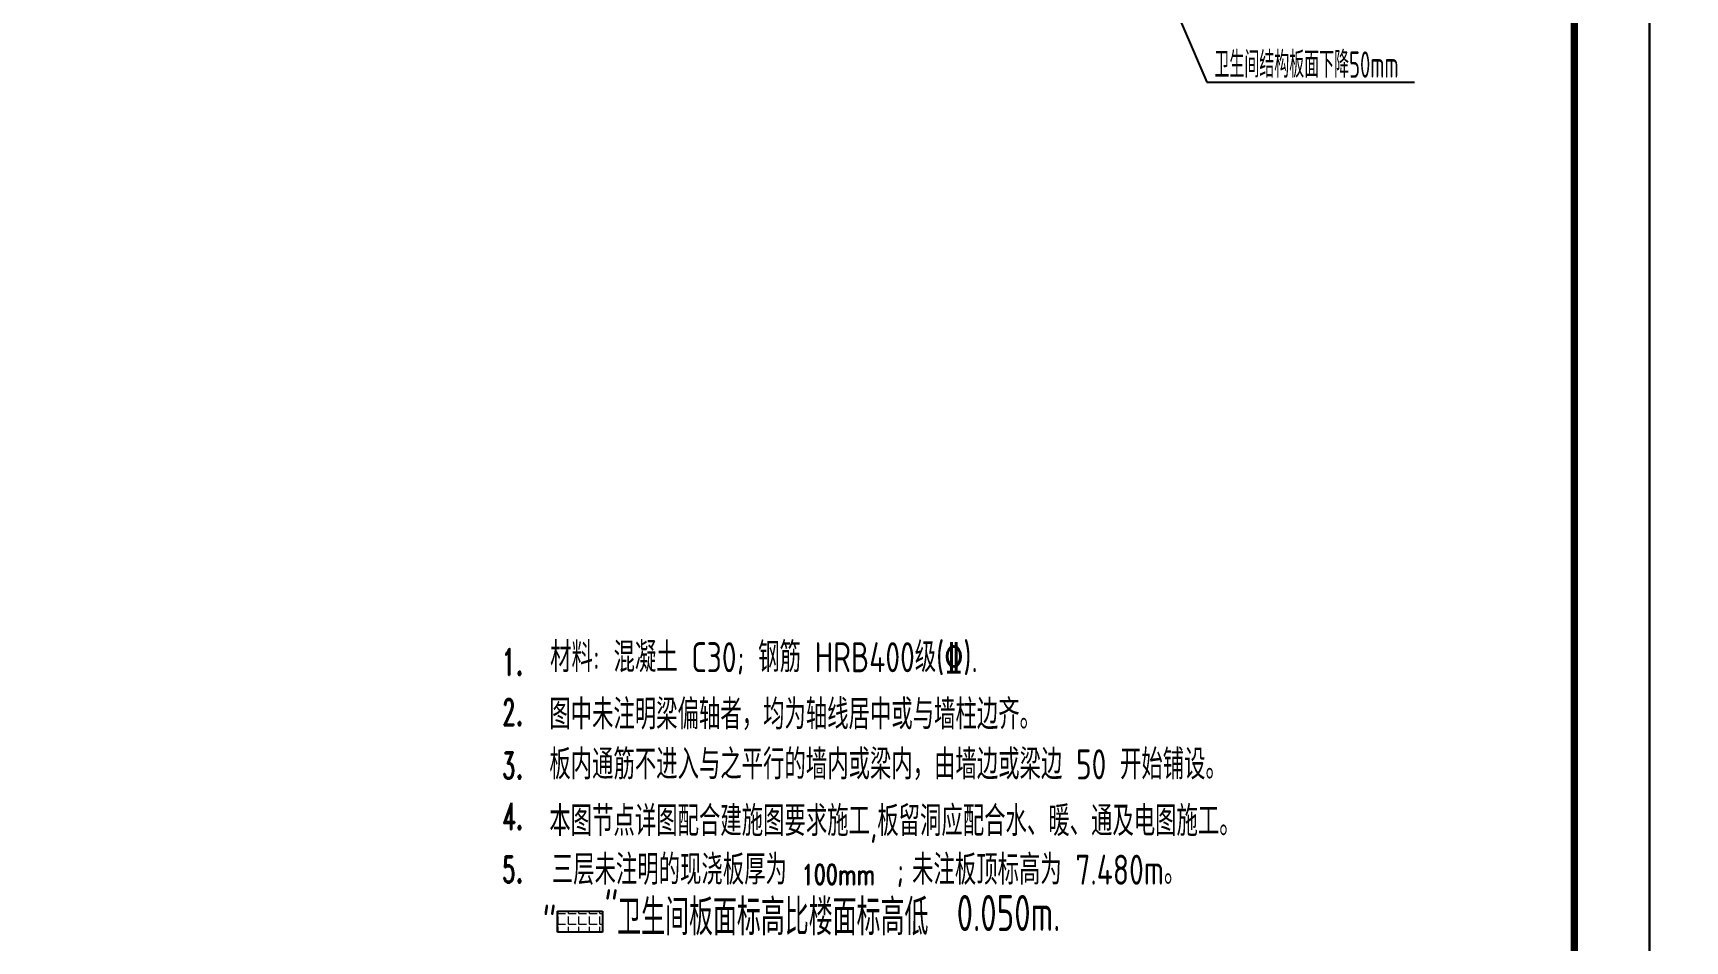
# Model space of a CAD drawing. Extents: x 2506385 to 2810062, y -487803 to -193521.
# Drawn here: x 2704512 to 2726537, y -437308 to -425201 of the extents above; entities that cross this region are included whole.
import ezdxf

# ---------------------------------------------------------------- set-up
doc = ezdxf.new("R2010")
doc.units = 0
doc.header["$LTSCALE"] = 1000
doc.header["$MEASUREMENT"] = 0
for name, color, linetype in [('$dl$', 255, 'Continuous'), ('1307', 7, 'Continuous'), ('PUB_TEXT', 7, 'Continuous'), ('PUB_TITLE', 4, 'Continuous'), ('STAIR', 2, 'Continuous'), ('梁__实线', 4, 'Continuous')]:
    doc.layers.add(name, color=color, linetype=linetype)
doc.layers.add('查找字符', color=1, linetype='ByLayer', lineweight=18)
doc.styles.add('D-7', font='romand', dxfattribs={"bigfont": 'HZTXT.SHX'})
doc.styles.get("Standard").update_dxf_attribs({"font": 'TSSDENG', "width": 0.7, "bigfont": 'TSSDCHN'})
doc.styles.add('tssd', font='tssdeng.shx', dxfattribs={"width": 0.7, "height": 3, "bigfont": '1hztxt.shx'})
doc.styles.add('TSSD_DIMENSION', font='tssdeng.shx', dxfattribs={"width": 0.8, "bigfont": 'tssdchn.shx'})

# ---------------------------------------------------------------- blocks, each defined once
blk = doc.blocks.new('A$C3DED5D3F')
at = {"layer": 'PUB_TEXT', "style": 'TSSD_DIMENSION', "width": 0.7}
blk.add_text('"', height=600, dxfattribs=at).set_placement((932, -422))
blk.add_text('"', height=600, rotation=180.8714, dxfattribs=at).set_placement((121, 579))

msp = doc.modelspace()

# ---------------------------------------------------------------- hatches: boundary and pattern name
at = {"layer": '查找字符'}
h = msp.add_hatch(dxfattribs=at)
h.set_pattern_fill('ANGLE', color=252, scale=40, style=0)
h.set_pattern_definition([(0, (2643477.29, -472427.01), (0, 139.7), [101.6, -38.1]), (90, (2643477.29, -472427.01), (-139.7, 9e-15), [101.6, -38.1])])
h.paths.add_polyline_path([(2711505.2, -436909.5), (2711505.2, -437189.2), (2712103.1, -437189.2), (2712103.1, -436909.5)])

# ---------------------------------------------------------------- linework, layer by layer
at = {"layer": '$dl$'}
for p, q in [((2718843.5, -422775), (2720161.8, -425855.6)), ((2720161.8, -425855.6), (2722931, -425855.6))]:
    msp.add_line(p, q, dxfattribs=at)
at = {"layer": 'PUB_TITLE', "linetype": 'ByBlock'}
for points in [[(2684061.7, -375738.7), (2684061.7, -450038.7), (2726061.7, -450038.7), (2726061.7, -375738.7)], [(2726061.7, -375738.7), (2726061.7, -450038.7), (2768061.7, -450038.7), (2768061.7, -375738.7)]]:
    msp.add_lwpolyline(points, close=True, dxfattribs=at)
at = {"layer": 'PUB_TITLE', "linetype": 'ByBlock', "const_width": 100}
msp.add_lwpolyline([(2685061.7, -378238.7), (2685061.7, -449038.7), (2725061.7, -449038.7), (2725061.7, -378238.7)], close=True, dxfattribs=at)
at = {"layer": '梁__实线', "color": 4}
for p, q in [((2711505.2, -436909.5), (2712103.1, -436909.5)), ((2711505.2, -437189.2), (2711505.2, -436909.5)), ((2712103.1, -436909.5), (2712103.1, -437189.2)), ((2712103.1, -437189.2), (2711505.2, -437189.2))]:
    msp.add_line(p, q, dxfattribs=at)

# ---------------------------------------------------------------- block references
at = {"layer": 'STAIR', "xscale": 0.8, "yscale": 0.8, "zscale": 0.8}
msp.add_blockref('A$C3DED5D3F', (2711386.6, -436852), dxfattribs=at)

# ---------------------------------------------------------------- texts
at = {"layer": '1307', "width": 0.6}
msp.add_text('卫生间结构板面下降50mm', height=350, dxfattribs=at).set_placement((2720263, -425796.2))
at = {"layer": 'PUB_TEXT', "color": 3, "style": 'D-7'}
for s, height, width, p in [('1.', 355.56, 0.6, (2710764.4, -433763.7)), ('2.', 355.56, 0.6, (2710764.4, -434436.4)), ('3.', 355.56, 0.6, (2710764.4, -435147.5)), ('4.', 355.56, 0.6, (2710764.4, -435822.1)), ('5.', 355.56, 0.6, (2710764.4, -436533.2)), ('100mm', 266.67, 0.7, (2714761.8, -436553.1))]:
    msp.add_text(s, height=height, dxfattribs=dict(at, width=width)).set_placement(p)
at = {"layer": 'PUB_TEXT', "color": 7, "style": 'tssd', "width": 0.75}
for s, p in [('材料: 混凝土 C30; 钢筋 HRB400级(%%132).', (2711406.2, -433724.1)), ('图中未注明梁偏轴者，均为轴线居中或与墙柱边齐。', (2711395.3, -434485.9)), ('板内通筋不进入与之平行的墙内或梁内，由墙边或梁边 50 开始铺设。', (2711395.3, -435153)), ('本图节点详图配合建施图要求施工,板留洞应配合水、暖、通及电图施工。', (2711395.3, -435908.1)), ('三层未注明的现浇板厚为        ;', (2711428.2, -436557.9)), ('未注板顶标高为 7.480m。', (2716232, -436557.9))]:
    msp.add_text(s, height=400, dxfattribs=at).set_placement(p)
at = {"layer": 'PUB_TEXT', "style": 'TSSD_DIMENSION', "width": 0.7}
for s, p in [('卫生间板面标高比楼面标高低', (2712300.3, -437231.6)), ('0.050m.', (2716826, -437175))]:
    msp.add_text(s, height=480, dxfattribs=at).set_placement(p)

doc.saveas('drawing.dxf')
